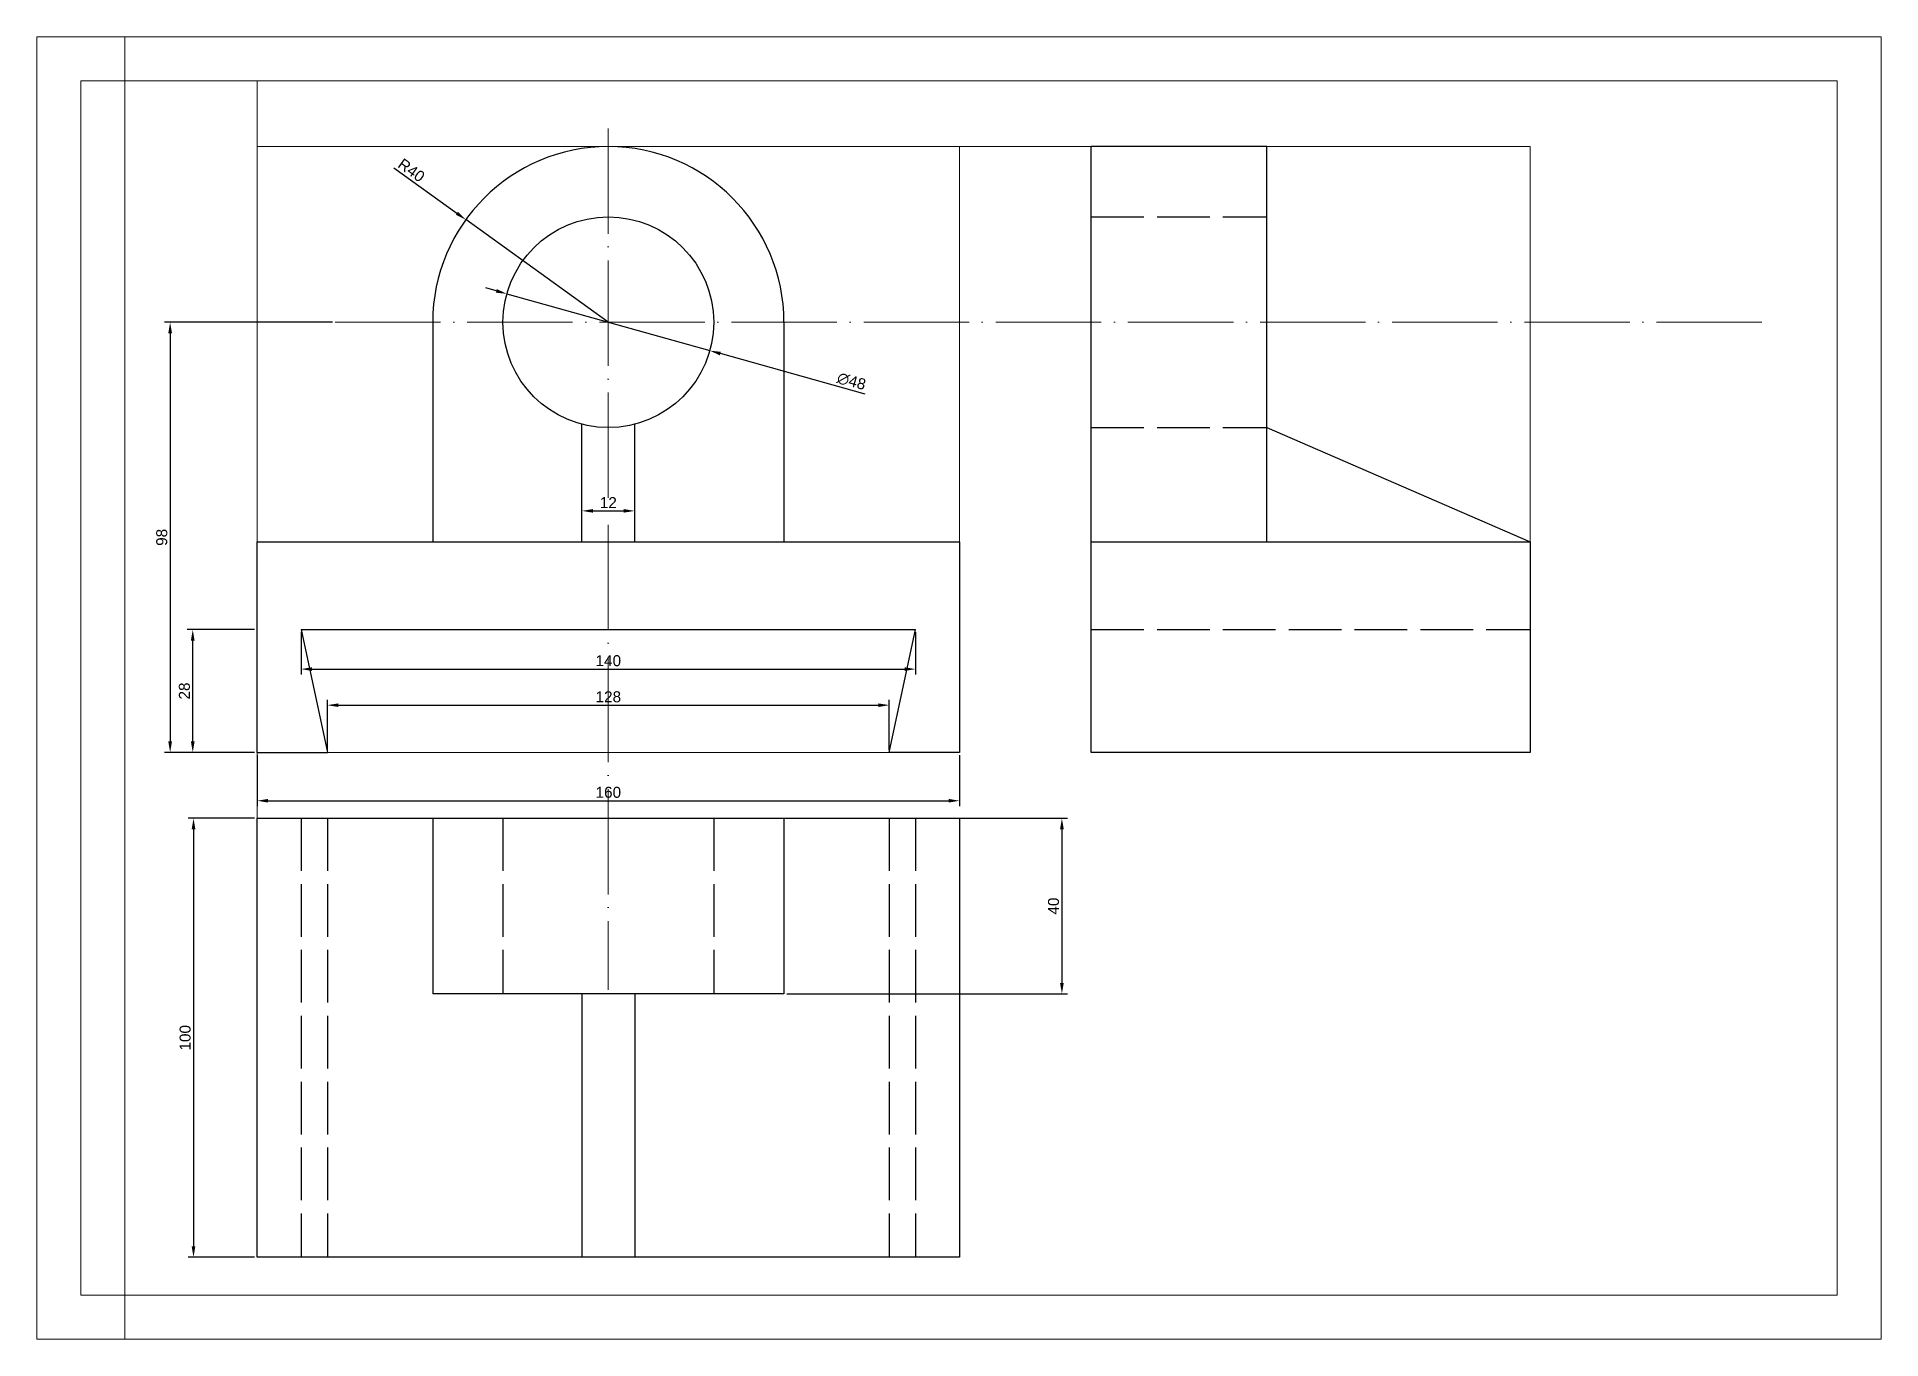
# Model space of a CAD drawing. Header units: millimetres. Extents: x 0 to 420, y 0 to 297.
import ezdxf

# ---------------------------------------------------------------- set-up
doc = ezdxf.new("R2010")
doc.units = ezdxf.units.MM
doc.linetypes.add('ACAD_ISO02W100', pattern=[15, 12, -3])
doc.linetypes.add('ACAD_ISO04W100', pattern=[30, 24, -3, 0, -3])
for name, color, linetype, lineweight in [('axe', 7, 'ACAD_ISO04W100', 15), ('cote', 82, 'Continuous', 15), ('format', 210, 'Continuous', 15), ('muchii ascunse', 50, 'ACAD_ISO02W100', 30), ('muchii groase', 7, 'Continuous', 30)]:
    doc.layers.add(name, color=color, linetype=linetype, lineweight=lineweight)
doc.styles.get("Standard").update_dxf_attribs({"font": 'arial.ttf'})
doc.dimstyles.new('ISO-25', dxfattribs={"dimtxt": 2.5, "dimasz": 2.5, "dimexe": 1.25, "dimexo": 0.625, "dimtad": 1, "dimtxsty": 'Standard', "dimcen": 2.5, "dimadec": 0, "dimazin": 0, "dimtfac": 1, "dimtmove": 0, "dimatfit": 3, "dimfxl": 1, "dimarcsym": 0})

# ---------------------------------------------------------------- blocks, each defined once
blk = doc.blocks.new('*D29')
at = {"layer": 'cote', "color": 0, "lineweight": -2, "transparency": 16777216}
for p, q in [((66.17, 134.27), (66.17, 145.66)), ((68.67, 144.41), (191.67, 144.41)), ((194.17, 134.27), (194.17, 145.66))]:
    blk.add_line(p, q, dxfattribs=at)
at = {"layer": 'cote', "color": 0, "transparency": 16777216}
for points in [[(68.67, 144.82), (68.67, 143.99), (66.17, 144.41)], [(191.67, 144.82), (191.67, 143.99), (194.17, 144.41)]]:
    blk.add_solid(points, dxfattribs=at)
at = {"layer": 'Defpoints', "color": 0, "transparency": 16777216}
for p in [(194.17, 144.41), (66.17, 133.64), (194.17, 133.64)]:
    blk.add_point(p, dxfattribs=at)
at = {"layer": 'cote', "color": 0, "transparency": 16777216, "insert": (130.17, 146.31), "char_height": 2.5, "attachment_point": 5}
blk.add_mtext('128', dxfattribs=at)
blk = doc.blocks.new('*D30')
at = {"layer": 'cote', "color": 0, "lineweight": -2, "transparency": 16777216}
for p, q in [((60.17, 161.02), (60.17, 151.38)), ((200.17, 161.02), (200.17, 151.38)), ((62.67, 152.63), (197.67, 152.63))]:
    blk.add_line(p, q, dxfattribs=at)
at = {"layer": 'cote', "color": 0, "transparency": 16777216}
for points in [[(62.67, 153.04), (62.67, 152.21), (60.17, 152.63)], [(197.67, 153.04), (197.67, 152.21), (200.17, 152.63)]]:
    blk.add_solid(points, dxfattribs=at)
at = {"layer": 'Defpoints', "color": 0, "transparency": 16777216}
for p in [(60.17, 161.64), (200.17, 161.64), (200.17, 152.63)]:
    blk.add_point(p, dxfattribs=at)
at = {"layer": 'cote', "color": 0, "transparency": 16777216, "insert": (130.17, 154.53), "char_height": 2.5, "attachment_point": 5}
blk.add_mtext('140', dxfattribs=at)
blk = doc.blocks.new('*D31')
at = {"layer": 'cote', "color": 0, "lineweight": -2, "transparency": 16777216}
for p, q in [((49.55, 161.64), (34.26, 161.64)), ((35.51, 136.14), (35.51, 159.14)), ((49.55, 133.64), (34.26, 133.64))]:
    blk.add_line(p, q, dxfattribs=at)
at = {"layer": 'cote', "color": 0, "transparency": 16777216}
for points in [[(35.09, 159.14), (35.92, 159.14), (35.51, 161.64)], [(35.09, 136.14), (35.92, 136.14), (35.51, 133.64)]]:
    blk.add_solid(points, dxfattribs=at)
at = {"layer": 'Defpoints', "color": 0, "transparency": 16777216}
for p in [(35.51, 161.64), (50.17, 161.64), (50.17, 133.64)]:
    blk.add_point(p, dxfattribs=at)
at = {"layer": 'cote', "color": 0, "transparency": 16777216, "insert": (33.61, 147.64), "char_height": 2.5, "attachment_point": 5, "rotation": 90}
blk.add_mtext('28', dxfattribs=at)
blk = doc.blocks.new('*D33')
at = {"layer": 'cote', "color": 0, "lineweight": -2, "transparency": 16777216}
for p, q in [((104.65, 238.79), (102.24, 239.46)), ((107.06, 238.11), (153.28, 225.17)), ((188.67, 215.27), (155.69, 224.5))]:
    blk.add_line(p, q, dxfattribs=at)
at = {"layer": 'cote', "color": 0, "transparency": 16777216}
for points in [[(104.76, 239.19), (104.54, 238.39), (107.06, 238.11)], [(155.8, 224.9), (155.58, 224.1), (153.28, 225.17)]]:
    blk.add_solid(points, dxfattribs=at)
at = {"layer": 'Defpoints', "color": 0, "transparency": 16777216}
for p in [(107.06, 238.11), (153.28, 225.17)]:
    blk.add_point(p, dxfattribs=at)
at = {"layer": 'cote', "color": 0, "transparency": 16777216, "insert": (185.56, 218.19), "char_height": 2.5, "attachment_point": 5, "rotation": 344.3621}
blk.add_mtext('∅48', dxfattribs=at)
blk = doc.blocks.new('*D35')
at = {"layer": 'cote', "color": 0, "lineweight": -2, "transparency": 16777216}
for p, q in [((67.32, 231.64), (29.1, 231.64)), ((30.35, 229.14), (30.35, 136.14)), ((49.55, 133.64), (29.1, 133.64))]:
    blk.add_line(p, q, dxfattribs=at)
at = {"layer": 'cote', "color": 0, "transparency": 16777216}
for points in [[(29.93, 229.14), (30.77, 229.14), (30.35, 231.64)], [(29.93, 136.14), (30.77, 136.14), (30.35, 133.64)]]:
    blk.add_solid(points, dxfattribs=at)
at = {"layer": 'Defpoints', "color": 0, "transparency": 16777216}
for p in [(67.94, 231.64), (30.35, 133.64), (50.17, 133.64)]:
    blk.add_point(p, dxfattribs=at)
at = {"layer": 'cote', "color": 0, "transparency": 16777216, "insert": (28.45, 182.64), "char_height": 2.5, "attachment_point": 5, "rotation": 90}
blk.add_mtext('98', dxfattribs=at)
blk = doc.blocks.new('*D36')
at = {"layer": 'cote', "color": 0, "lineweight": -2, "transparency": 16777216}
for p, q in [((81.28, 266.82), (95.67, 256.47)), ((130.17, 231.64), (97.7, 255.01))]:
    blk.add_line(p, q, dxfattribs=at)
at = {"layer": 'cote', "color": 0, "transparency": 16777216}
blk.add_solid([(95.92, 256.8), (95.43, 256.13), (97.7, 255.01)], dxfattribs=at)
at = {"layer": 'Defpoints', "color": 0, "transparency": 16777216}
for p in [(97.7, 255.01), (130.17, 231.64)]:
    blk.add_point(p, dxfattribs=at)
at = {"layer": 'cote', "color": 0, "transparency": 16777216, "insert": (85.32, 266.26), "char_height": 2.5, "attachment_point": 5, "rotation": 324.2643}
blk.add_mtext('R40', dxfattribs=at)
blk = doc.blocks.new('*D37')
at = {"layer": 'cote', "color": 0, "lineweight": -2, "transparency": 16777216}
for p, q in [((50.17, 133.02), (50.17, 121.39)), ((210.17, 133.02), (210.17, 121.39)), ((52.67, 122.64), (207.67, 122.64))]:
    blk.add_line(p, q, dxfattribs=at)
at = {"layer": 'cote', "color": 0, "transparency": 16777216}
for points in [[(52.67, 123.06), (52.67, 122.23), (50.17, 122.64)], [(207.67, 123.06), (207.67, 122.23), (210.17, 122.64)]]:
    blk.add_solid(points, dxfattribs=at)
at = {"layer": 'Defpoints', "color": 0, "transparency": 16777216}
for p in [(50.17, 133.64), (210.17, 133.64), (210.17, 122.64)]:
    blk.add_point(p, dxfattribs=at)
at = {"layer": 'cote', "color": 0, "transparency": 16777216, "insert": (130.17, 124.55), "char_height": 2.5, "attachment_point": 5}
blk.add_mtext('160', dxfattribs=at)
blk = doc.blocks.new('*D38')
at = {"layer": 'cote', "color": 0, "lineweight": -2, "transparency": 16777216}
for p, q in [((49.55, 118.64), (34.43, 118.64)), ((35.68, 116.14), (35.68, 21.14)), ((49.55, 18.64), (34.43, 18.64))]:
    blk.add_line(p, q, dxfattribs=at)
at = {"layer": 'cote', "color": 0, "transparency": 16777216}
for points in [[(35.26, 116.14), (36.1, 116.14), (35.68, 118.64)], [(35.26, 21.14), (36.1, 21.14), (35.68, 18.64)]]:
    blk.add_solid(points, dxfattribs=at)
at = {"layer": 'Defpoints', "color": 0, "transparency": 16777216}
for p in [(50.17, 118.64), (35.68, 18.64), (50.17, 18.64)]:
    blk.add_point(p, dxfattribs=at)
at = {"layer": 'cote', "color": 0, "transparency": 16777216, "insert": (33.78, 68.64), "char_height": 2.5, "attachment_point": 5, "rotation": 90}
blk.add_mtext('100', dxfattribs=at)
blk = doc.blocks.new('*D39')
at = {"layer": 'cote', "color": 0, "lineweight": -2, "transparency": 16777216}
for p, q in [((170.8, 118.64), (234.74, 118.64)), ((233.49, 116.14), (233.49, 81.14)), ((170.8, 78.64), (234.74, 78.64))]:
    blk.add_line(p, q, dxfattribs=at)
at = {"layer": 'cote', "color": 0, "transparency": 16777216}
for points in [[(233.07, 116.14), (233.91, 116.14), (233.49, 118.64)], [(233.07, 81.14), (233.91, 81.14), (233.49, 78.64)]]:
    blk.add_solid(points, dxfattribs=at)
at = {"layer": 'Defpoints', "color": 0, "transparency": 16777216}
for p in [(170.17, 118.64), (170.17, 78.64), (233.49, 78.64)]:
    blk.add_point(p, dxfattribs=at)
at = {"layer": 'cote', "color": 0, "transparency": 16777216, "insert": (231.59, 98.64), "char_height": 2.5, "attachment_point": 5, "rotation": 90}
blk.add_mtext('40', dxfattribs=at)
blk = doc.blocks.new('*D41')
at = {"layer": 'cote', "color": 0, "lineweight": -2, "transparency": 16777216}
for p, q in [((124.17, 182.27), (124.17, 189.92)), ((136.17, 182.27), (136.17, 189.92)), ((126.67, 188.67), (133.67, 188.67))]:
    blk.add_line(p, q, dxfattribs=at)
at = {"layer": 'cote', "color": 0, "transparency": 16777216}
for points in [[(126.67, 189.09), (126.67, 188.26), (124.17, 188.67)], [(133.67, 189.09), (133.67, 188.26), (136.17, 188.67)]]:
    blk.add_solid(points, dxfattribs=at)
at = {"layer": 'Defpoints', "color": 0, "transparency": 16777216}
for p in [(136.17, 188.67), (124.17, 181.64), (136.17, 181.64)]:
    blk.add_point(p, dxfattribs=at)
at = {"layer": 'cote', "color": 0, "transparency": 16777216, "insert": (130.17, 190.55), "char_height": 2.5, "attachment_point": 5}
blk.add_mtext('12', dxfattribs=at)

msp = doc.modelspace()

# ---------------------------------------------------------------- linework, layer by layer
at = {"layer": 'axe'}
for p, q in [((130.17, 275.807), (130.17, 79.59)), ((67.941, 231.644), (395.937, 231.644))]:
    msp.add_line(p, q, dxfattribs=at)
at = {"layer": 'cote'}
msp.add_line((136.182, 181.644), (136.17, 181.644), dxfattribs=at)
at = {"layer": 'format'}
for p, q in [((20, 0), (20, 296.645)), ((20.17, 286.644), (50.17, 286.644)), ((50.17, 286.644), (50.17, 271.644)), ((115, 286.645), (115, 286.645)), ((50.17, 271.644), (210.17, 271.644)), ((50.17, 133.644), (50.17, 271.644)), ((210.17, 271.644), (210.17, 133.644)), ((210.17, 271.644), (240.17, 271.644)), ((240.17, 271.644), (340.17, 271.644)), ((240.17, 133.644), (240.17, 271.644)), ((340.17, 271.644), (340.17, 133.644)), ((210.17, 133.644), (50.17, 133.644)), ((50.17, 133.644), (50.17, 118.644))]:
    msp.add_line(p, q, dxfattribs=at)
for points in [[(0, 0), (420.098, 0), (420.098, 296.645), (0, 296.645)], [(10, 10), (410.098, 10), (410.098, 286.645), (10, 286.645)]]:
    msp.add_lwpolyline(points, close=True, dxfattribs=at)
at = {"layer": 'muchii ascunse'}
for p, q in [((240.17, 255.644), (280.17, 255.644)), ((240.17, 207.644), (280.17, 207.644)), ((240.17, 161.644), (340.17, 161.644)), ((60.17, 118.644), (60.17, 18.644)), ((66.17, 118.644), (66.17, 18.644)), ((106.17, 118.644), (106.17, 78.644)), ((154.17, 118.644), (154.17, 78.644)), ((194.17, 118.644), (194.17, 18.644)), ((200.17, 118.644), (200.17, 18.644))]:
    msp.add_line(p, q, dxfattribs=at)
at = {"layer": 'muchii groase'}
for p, q in [((240.17, 181.644), (240.17, 271.644)), ((280.17, 271.644), (240.17, 271.644)), ((280.17, 181.644), (280.17, 271.644)), ((90.17, 231.644), (90.17, 181.644)), ((170.17, 231.644), (170.17, 181.644)), ((124.17, 181.644), (124.17, 208.406)), ((136.182, 181.644), (136.182, 208.409)), ((280.17, 207.644), (340.17, 181.644)), ((50.17, 133.644), (50.17, 181.644)), ((50.17, 181.644), (210.17, 181.644)), ((124.17, 181.644), (136.17, 181.644)), ((210.17, 181.644), (210.17, 133.644)), ((240.17, 133.644), (240.17, 181.644)), ((240.17, 181.644), (340.17, 181.644)), ((340.17, 181.644), (340.17, 133.644)), ((50.17, 133.644), (50.17, 161.644)), ((60.17, 161.644), (66.17, 133.644)), ((60.17, 161.644), (200.17, 161.644)), ((194.17, 133.644), (200.17, 161.644)), ((50.17, 133.644), (66.17, 133.644)), ((210.17, 133.644), (194.17, 133.644)), ((340.17, 133.644), (240.17, 133.644)), ((50.17, 118.644), (210.17, 118.644)), ((50.17, 18.644), (50.17, 118.644)), ((90.17, 118.644), (90.17, 78.644)), ((170.17, 118.644), (170.17, 78.644)), ((210.17, 118.644), (210.17, 18.644)), ((170.17, 78.644), (90.17, 78.644)), ((124.17, 78.644), (124.17, 18.644)), ((136.182, 78.644), (136.182, 18.644)), ((210.17, 18.644), (50.17, 18.644))]:
    msp.add_line(p, q, dxfattribs=at)
msp.add_circle((130.17, 231.644), 24, dxfattribs=at)
msp.add_arc((130.17, 231.644), 40, 0, 180, dxfattribs=at)

# ---------------------------------------------------------------- dimensions: what is measured, and where the dimension line sits
at = {"layer": 'cote'}
dim = msp.add_radius_dim(center=(130.17, 231.644), mpoint=(97.702, 255.006), dimstyle='ISO-25', dxfattribs=at)
dim.commit()
dim.dimension.update_dxf_attribs({"geometry": '*D36', "text_midpoint": (84.211, 264.713), "dimtype": 164})
dim = msp.add_diameter_dim_2p(p1=(107.059, 238.114), p2=(153.282, 225.175), dimstyle='ISO-25', dxfattribs=at)
dim.commit()
dim.dimension.update_dxf_attribs({"geometry": '*D33', "text_midpoint": (185.029, 216.288), "dimtype": 163})
for base, p1, p2, picture, middle in [((30.349, 133.644), (67.941, 231.644), (50.17, 133.644), '*D35', (28.447, 182.644)), ((35.507, 161.644), (50.17, 133.644), (50.17, 161.644), '*D31', (33.605, 147.644)), ((35.679, 18.644), (50.17, 118.644), (50.17, 18.644), '*D38', (33.778, 68.644)), ((233.491, 78.644), (170.17, 118.644), (170.17, 78.644), '*D39', (231.59, 98.644))]:
    dim = msp.add_linear_dim(base=base, p1=p1, p2=p2, angle=90, dimstyle='ISO-25', dxfattribs=at)
    dim.commit()
    dim.dimension.update_dxf_attribs({"geometry": picture, "text_midpoint": middle})
for base, p1, p2, picture, middle in [((136.17, 188.673), (124.17, 181.644), (136.17, 181.644), '*D41', (130.17, 190.554)), ((200.17, 152.627), (60.17, 161.644), (200.17, 161.644), '*D30', (130.17, 154.529)), ((194.17, 144.406), (66.17, 133.644), (194.17, 133.644), '*D29', (130.17, 146.307)), ((210.17, 122.644), (50.17, 133.644), (210.17, 133.644), '*D37', (130.17, 124.546))]:
    dim = msp.add_linear_dim(base=base, p1=p1, p2=p2, dimstyle='ISO-25', dxfattribs=at)
    dim.commit()
    dim.dimension.update_dxf_attribs({"geometry": picture, "text_midpoint": middle})

doc.saveas('drawing.dxf')
